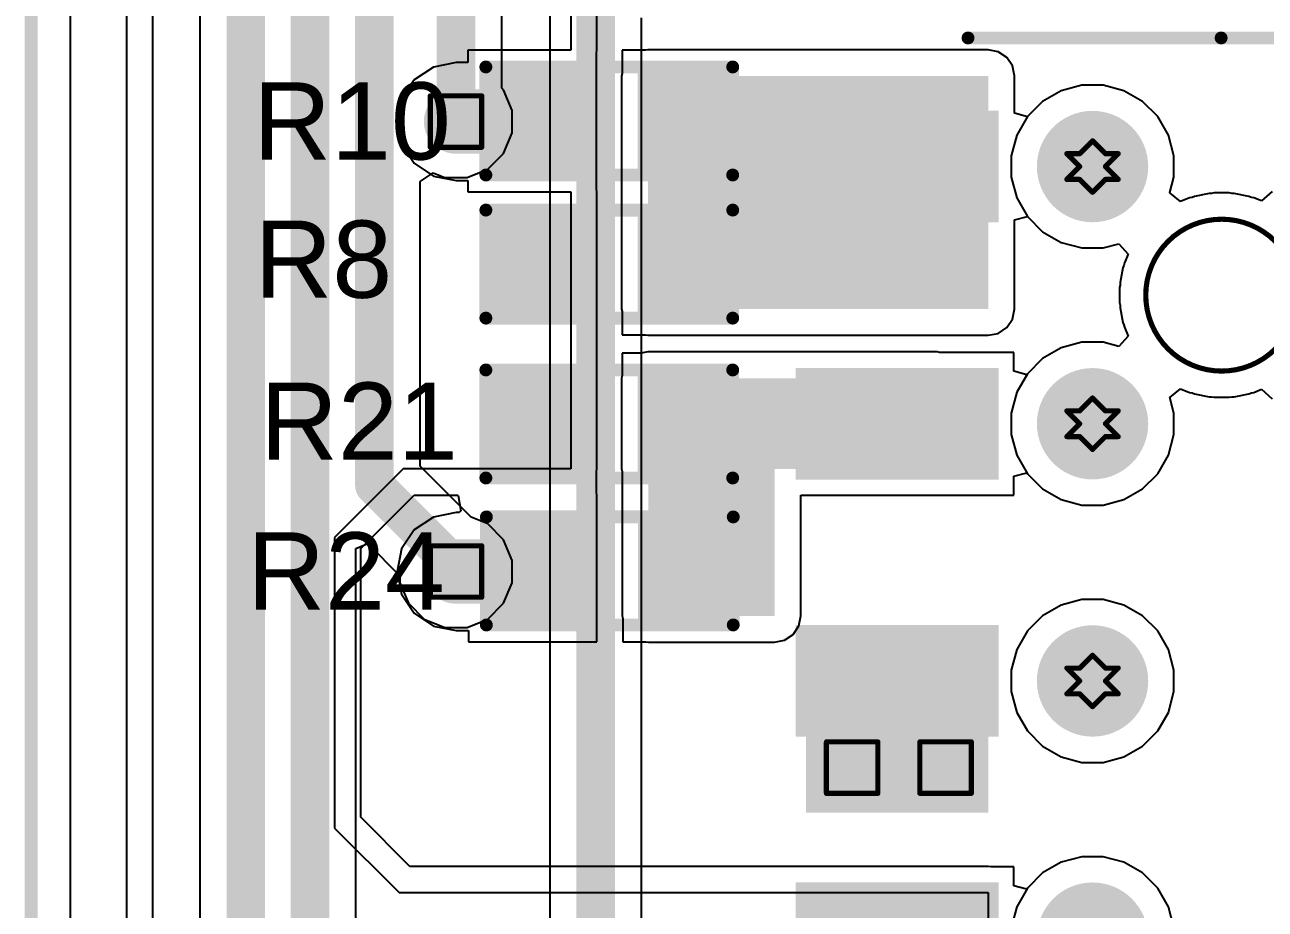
# Model space of a CAD drawing. Header units: inches. Extents: x -1 to 9.6, y 0 to 3.9.
# Drawn here: x -0.0025 to 0.4799, y 0.5495 to 0.8933 of the extents above; entities that cross this region are included whole.
import ezdxf

# ---------------------------------------------------------------- set-up
doc = ezdxf.new("R2010")
doc.units = ezdxf.units.IN
doc.header["$MEASUREMENT"] = 0
for name, color, linetype in [('Board Outline', 216, 'Continuous'), ('Bottom Layer', 5, 'Continuous'), ('Bottom Solder', 6, 'Continuous'), ('Drill Drawing', 1, 'Continuous'), ('Multi-Layer', 9, 'Continuous'), ('Pad Holes', 156, 'Continuous'), ('Top Layer', 1, 'Continuous'), ('Top Overlay', 2, 'Continuous'), ('Top Paste', 8, 'Continuous'), ('Top Solder', 216, 'Continuous'), ('Via Holes', 16, 'Continuous')]:
    doc.layers.add(name, color=color, linetype=linetype)
doc.styles.add('Arial', font='', dxfattribs={"height": 0.2})
doc.styles.get('Arial').set_extended_font_data('Arial')

# ---------------------------------------------------------------- blocks, each defined once
blk = doc.blocks.new('R___0603_14')
at = {"layer": 'Top Layer'}
for points in [[(-0.015, 0.0175), (-0.015, -0.0175), (-0.045, -0.0175), (-0.045, 0.0175)], [(0.045, 0.0175), (0.045, -0.0175), (0.015, -0.0175), (0.015, 0.0175)]]:
    blk.add_hatch(color=1, dxfattribs=at).paths.add_polyline_path(points)
at = {"layer": 'Top Paste'}
for points in [[(-0.015, 0.0175), (-0.015, -0.0175), (-0.045, -0.0175), (-0.045, 0.0175)], [(0.045, 0.0175), (0.045, -0.0175), (0.015, -0.0175), (0.015, 0.0175)]]:
    blk.add_hatch(color=8, dxfattribs=at).paths.add_polyline_path(points)
at = {"layer": 'Top Solder'}
for points in [[(-0.011, 0.0215), (-0.011, -0.0215), (-0.049, -0.0215), (-0.049, 0.0215)], [(0.049, 0.0215), (0.049, -0.0215), (0.011, -0.0215), (0.011, 0.0215)]]:
    blk.add_hatch(color=216, dxfattribs=at).paths.add_polyline_path(points)
at = {"layer": 'Top Overlay'}
for points in [[(-0.048, -0.021, 0.005, 0.005, 0), (-0.048, 0.021, 0.005, 0.005, 0)], [(-0.048, 0.021, 0.005, 0.005, 0), (0.048, 0.021, 0.005, 0.005, 0)], [(0.048, -0.021, 0.005, 0.005, 0), (0.048, 0.021, 0.005, 0.005, 0)], [(-0.048, -0.021, 0.005, 0.005, 0), (0.048, -0.021, 0.005, 0.005, 0)]]:
    blk.add_lwpolyline(points, format="xyseb", dxfattribs=at)
for points in [[(-0.04925, 0.021, 0.0025, 0.0025, 1), (-0.04675, 0.021, 0.0025, 0.0025, 1)], [(-0.04925, 0.021, 0.0025, 0.0025, 1), (-0.04675, 0.021, 0.0025, 0.0025, 1)], [(0.04675, 0.021, 0.0025, 0.0025, 1), (0.04925, 0.021, 0.0025, 0.0025, 1)], [(0.04675, 0.021, 0.0025, 0.0025, 1), (0.04925, 0.021, 0.0025, 0.0025, 1)], [(-0.04925, -0.021, 0.0025, 0.0025, 1), (-0.04675, -0.021, 0.0025, 0.0025, 1)], [(-0.04925, -0.021, 0.0025, 0.0025, 1), (-0.04675, -0.021, 0.0025, 0.0025, 1)], [(0.04675, -0.021, 0.0025, 0.0025, 1), (0.04925, -0.021, 0.0025, 0.0025, 1)], [(0.04675, -0.021, 0.0025, 0.0025, 1), (0.04925, -0.021, 0.0025, 0.0025, 1)]]:
    blk.add_lwpolyline(points, format="xyseb", close=True, dxfattribs=at)
blk = doc.blocks.new('R___0603_17')
at = {"layer": 'Top Layer'}
for points in [[(-0.015, 0.0175), (-0.015, -0.0175), (-0.045, -0.0175), (-0.045, 0.0175)], [(0.045, 0.0175), (0.045, -0.0175), (0.015, -0.0175), (0.015, 0.0175)]]:
    blk.add_hatch(color=1, dxfattribs=at).paths.add_polyline_path(points)
at = {"layer": 'Top Paste'}
for points in [[(-0.015, 0.0175), (-0.015, -0.0175), (-0.045, -0.0175), (-0.045, 0.0175)], [(0.045, 0.0175), (0.045, -0.0175), (0.015, -0.0175), (0.015, 0.0175)]]:
    blk.add_hatch(color=8, dxfattribs=at).paths.add_polyline_path(points)
at = {"layer": 'Top Solder'}
for points in [[(-0.011, 0.0215), (-0.011, -0.0215), (-0.049, -0.0215), (-0.049, 0.0215)], [(0.049, 0.0215), (0.049, -0.0215), (0.011, -0.0215), (0.011, 0.0215)]]:
    blk.add_hatch(color=216, dxfattribs=at).paths.add_polyline_path(points)
at = {"layer": 'Top Overlay'}
for points in [[(-0.048, 0.021, 0.005, 0.005, 0), (-0.048, -0.021, 0.005, 0.005, 0)], [(0.048, 0.021, 0.005, 0.005, 0), (-0.048, 0.021, 0.005, 0.005, 0)], [(0.048, 0.021, 0.005, 0.005, 0), (0.048, -0.021, 0.005, 0.005, 0)], [(0.048, -0.021, 0.005, 0.005, 0), (-0.048, -0.021, 0.005, 0.005, 0)]]:
    blk.add_lwpolyline(points, format="xyseb", dxfattribs=at)
for points in [[(-0.04925, 0.021, 0.0025, 0.0025, 1), (-0.04675, 0.021, 0.0025, 0.0025, 1)], [(-0.04925, 0.021, 0.0025, 0.0025, 1), (-0.04675, 0.021, 0.0025, 0.0025, 1)], [(0.04675, 0.021, 0.0025, 0.0025, 1), (0.04925, 0.021, 0.0025, 0.0025, 1)], [(0.04675, 0.021, 0.0025, 0.0025, 1), (0.04925, 0.021, 0.0025, 0.0025, 1)], [(-0.04925, -0.021, 0.0025, 0.0025, 1), (-0.04675, -0.021, 0.0025, 0.0025, 1)], [(-0.04925, -0.021, 0.0025, 0.0025, 1), (-0.04675, -0.021, 0.0025, 0.0025, 1)], [(0.04675, -0.021, 0.0025, 0.0025, 1), (0.04925, -0.021, 0.0025, 0.0025, 1)], [(0.04675, -0.021, 0.0025, 0.0025, 1), (0.04925, -0.021, 0.0025, 0.0025, 1)]]:
    blk.add_lwpolyline(points, format="xyseb", close=True, dxfattribs=at)
blk = doc.blocks.new('R___0603_24')
at = {"layer": 'Top Layer'}
for points in [[(-0.015, 0.0175), (-0.015, -0.0175), (-0.045, -0.0175), (-0.045, 0.0175)], [(0.045, 0.0175), (0.045, -0.0175), (0.015, -0.0175), (0.015, 0.0175)]]:
    blk.add_hatch(color=1, dxfattribs=at).paths.add_polyline_path(points)
at = {"layer": 'Top Paste'}
for points in [[(-0.015, 0.0175), (-0.015, -0.0175), (-0.045, -0.0175), (-0.045, 0.0175)], [(0.045, 0.0175), (0.045, -0.0175), (0.015, -0.0175), (0.015, 0.0175)]]:
    blk.add_hatch(color=8, dxfattribs=at).paths.add_polyline_path(points)
at = {"layer": 'Top Solder'}
for points in [[(-0.011, 0.0215), (-0.011, -0.0215), (-0.049, -0.0215), (-0.049, 0.0215)], [(0.049, 0.0215), (0.049, -0.0215), (0.011, -0.0215), (0.011, 0.0215)]]:
    blk.add_hatch(color=216, dxfattribs=at).paths.add_polyline_path(points)
at = {"layer": 'Top Overlay'}
for points in [[(-0.048, -0.021, 0.005, 0.005, 0), (-0.048, 0.021, 0.005, 0.005, 0)], [(-0.048, 0.021, 0.005, 0.005, 0), (0.048, 0.021, 0.005, 0.005, 0)], [(0.048, -0.021, 0.005, 0.005, 0), (0.048, 0.021, 0.005, 0.005, 0)], [(-0.048, -0.021, 0.005, 0.005, 0), (0.048, -0.021, 0.005, 0.005, 0)]]:
    blk.add_lwpolyline(points, format="xyseb", dxfattribs=at)
for points in [[(-0.04925, 0.021, 0.0025, 0.0025, 1), (-0.04675, 0.021, 0.0025, 0.0025, 1)], [(-0.04925, 0.021, 0.0025, 0.0025, 1), (-0.04675, 0.021, 0.0025, 0.0025, 1)], [(0.04675, 0.021, 0.0025, 0.0025, 1), (0.04925, 0.021, 0.0025, 0.0025, 1)], [(0.04675, 0.021, 0.0025, 0.0025, 1), (0.04925, 0.021, 0.0025, 0.0025, 1)], [(-0.04925, -0.021, 0.0025, 0.0025, 1), (-0.04675, -0.021, 0.0025, 0.0025, 1)], [(-0.04925, -0.021, 0.0025, 0.0025, 1), (-0.04675, -0.021, 0.0025, 0.0025, 1)], [(0.04675, -0.021, 0.0025, 0.0025, 1), (0.04925, -0.021, 0.0025, 0.0025, 1)], [(0.04675, -0.021, 0.0025, 0.0025, 1), (0.04925, -0.021, 0.0025, 0.0025, 1)]]:
    blk.add_lwpolyline(points, format="xyseb", close=True, dxfattribs=at)
blk = doc.blocks.new('R___0603_26')
at = {"layer": 'Top Layer'}
for points in [[(-0.015, 0.0175), (-0.015, -0.0175), (-0.045, -0.0175), (-0.045, 0.0175)], [(0.045, 0.0175), (0.045, -0.0175), (0.015, -0.0175), (0.015, 0.0175)]]:
    blk.add_hatch(color=1, dxfattribs=at).paths.add_polyline_path(points)
at = {"layer": 'Top Paste'}
for points in [[(-0.015, 0.0175), (-0.015, -0.0175), (-0.045, -0.0175), (-0.045, 0.0175)], [(0.045, 0.0175), (0.045, -0.0175), (0.015, -0.0175), (0.015, 0.0175)]]:
    blk.add_hatch(color=8, dxfattribs=at).paths.add_polyline_path(points)
at = {"layer": 'Top Solder'}
for points in [[(-0.011, 0.0215), (-0.011, -0.0215), (-0.049, -0.0215), (-0.049, 0.0215)], [(0.049, 0.0215), (0.049, -0.0215), (0.011, -0.0215), (0.011, 0.0215)]]:
    blk.add_hatch(color=216, dxfattribs=at).paths.add_polyline_path(points)
at = {"layer": 'Top Overlay'}
for points in [[(-0.048, 0.021, 0.005, 0.005, 0), (-0.048, -0.021, 0.005, 0.005, 0)], [(0.048, 0.021, 0.005, 0.005, 0), (-0.048, 0.021, 0.005, 0.005, 0)], [(0.048, 0.021, 0.005, 0.005, 0), (0.048, -0.021, 0.005, 0.005, 0)], [(0.048, -0.021, 0.005, 0.005, 0), (-0.048, -0.021, 0.005, 0.005, 0)]]:
    blk.add_lwpolyline(points, format="xyseb", dxfattribs=at)
for points in [[(-0.04925, 0.021, 0.0025, 0.0025, 1), (-0.04675, 0.021, 0.0025, 0.0025, 1)], [(-0.04925, 0.021, 0.0025, 0.0025, 1), (-0.04675, 0.021, 0.0025, 0.0025, 1)], [(0.04675, 0.021, 0.0025, 0.0025, 1), (0.04925, 0.021, 0.0025, 0.0025, 1)], [(0.04675, 0.021, 0.0025, 0.0025, 1), (0.04925, 0.021, 0.0025, 0.0025, 1)], [(-0.04925, -0.021, 0.0025, 0.0025, 1), (-0.04675, -0.021, 0.0025, 0.0025, 1)], [(-0.04925, -0.021, 0.0025, 0.0025, 1), (-0.04675, -0.021, 0.0025, 0.0025, 1)], [(0.04675, -0.021, 0.0025, 0.0025, 1), (0.04925, -0.021, 0.0025, 0.0025, 1)], [(0.04675, -0.021, 0.0025, 0.0025, 1), (0.04925, -0.021, 0.0025, 0.0025, 1)]]:
    blk.add_lwpolyline(points, format="xyseb", close=True, dxfattribs=at)
blk = doc.blocks.new('610010243021_42')
at = {"layer": 'Bottom Solder'}
h = blk.add_hatch(color=6, dxfattribs=at)
edge = h.paths.add_edge_path()
edge.add_arc((0.05, 0), 0.004, 0, 360)
h = blk.add_hatch(color=6, dxfattribs=at)
edge = h.paths.add_edge_path()
edge.add_arc((0.05, -0.1), 0.004, 0, 360)
h = blk.add_hatch(color=6, dxfattribs=at)
edge = h.paths.add_edge_path()
edge.add_arc((0.05, -0.2), 0.004, 0, 360)
at = {"layer": 'Pad Holes'}
h = blk.add_hatch(color=7, dxfattribs=at)
edge = h.paths.add_edge_path()
edge.add_arc((0.05, 0.1), 0.02165, 0, 360)
h = blk.add_hatch(color=7, dxfattribs=at)
edge = h.paths.add_edge_path()
edge.add_arc((0.05, 0), 0.02165, 0, 360)
h = blk.add_hatch(color=7, dxfattribs=at)
edge = h.paths.add_edge_path()
edge.add_arc((0.05, -0.1), 0.02165, 0, 360)
h = blk.add_hatch(color=7, dxfattribs=at)
edge = h.paths.add_edge_path()
edge.add_arc((0.05, -0.2), 0.02165, 0, 360)
at = {"layer": 'Top Layer'}
for points in [[(0.09055, 0.08228), (0.09055, 0.11772), (0.16142, 0.11772), (0.16142, 0.08228)], [(0.09055, -0.01772), (0.09055, 0.01772), (0.16142, 0.01772), (0.16142, -0.01772)], [(0.09055, -0.11772), (0.09055, -0.08228), (0.16142, -0.08228), (0.16142, -0.11772)], [(0.09055, -0.21772), (0.09055, -0.18228), (0.16142, -0.18228), (0.16142, -0.21772)]]:
    blk.add_hatch(color=1, dxfattribs=at).paths.add_polyline_path(points)
at = {"layer": 'Top Paste'}
for points in [[(0.09055, 0.08228), (0.09055, 0.11772), (0.16142, 0.11772), (0.16142, 0.08228)], [(0.09055, -0.01772), (0.09055, 0.01772), (0.16142, 0.01772), (0.16142, -0.01772)], [(0.09055, -0.11772), (0.09055, -0.08228), (0.16142, -0.08228), (0.16142, -0.11772)], [(0.09055, -0.21772), (0.09055, -0.18228), (0.16142, -0.18228), (0.16142, -0.21772)]]:
    blk.add_hatch(color=8, dxfattribs=at).paths.add_polyline_path(points)
at = {"layer": 'Top Solder'}
for points in [[(0.08655, 0.07828), (0.08655, 0.12172), (0.16542, 0.12172), (0.16542, 0.07828)], [(0.08655, -0.02172), (0.08655, 0.02172), (0.16542, 0.02172), (0.16542, -0.02172)], [(0.08655, -0.12172), (0.08655, -0.07828), (0.16542, -0.07828), (0.16542, -0.12172)], [(0.08655, -0.22172), (0.08655, -0.17828), (0.16542, -0.17828), (0.16542, -0.22172)]]:
    blk.add_hatch(color=216, dxfattribs=at).paths.add_polyline_path(points)
h = blk.add_hatch(color=216, dxfattribs=at)
edge = h.paths.add_edge_path()
edge.add_arc((0.05, 0), 0.004, 0, 360)
h = blk.add_hatch(color=216, dxfattribs=at)
edge = h.paths.add_edge_path()
edge.add_arc((0.05, -0.1), 0.004, 0, 360)
h = blk.add_hatch(color=216, dxfattribs=at)
edge = h.paths.add_edge_path()
edge.add_arc((0.05, -0.2), 0.004, 0, 360)
at = {"layer": 'Top Overlay'}
for points in [[(0, -0.25, 0.005, 0.005, 0), (-0.09843, -0.25, 0.005, 0.005, 0)], [(0.09843, -0.25, 0.005, 0.005, 0), (0, -0.25, 0.005, 0.005, 0)]]:
    blk.add_lwpolyline(points, format="xyseb", dxfattribs=at)
for points in [[(-0.00125, -0.25, 0.0025, 0.0025, 1), (0.00125, -0.25, 0.0025, 0.0025, 1)], [(-0.00125, -0.25, 0.0025, 0.0025, 1), (0.00125, -0.25, 0.0025, 0.0025, 1)], [(0.09718, -0.25, 0.0025, 0.0025, 1), (0.09968, -0.25, 0.0025, 0.0025, 1)]]:
    blk.add_lwpolyline(points, format="xyseb", close=True, dxfattribs=at)

msp = doc.modelspace()

# ---------------------------------------------------------------- hatches: boundary and pattern name
at = {"layer": 'Bottom Layer'}
h = msp.add_hatch(color=5, dxfattribs=at)
edge = h.paths.add_edge_path()
edge.add_arc((0.16519, 0.85572), 0.01181, 0, 360)
h = msp.add_hatch(color=5, dxfattribs=at)
edge = h.paths.add_edge_path()
edge.add_arc((0.16519, 0.68077), 0.01181, 0, 360)
h = msp.add_hatch(color=5, dxfattribs=at)
edge = h.paths.add_edge_path()
edge.add_arc((0.31923, 0.60453), 0.01181, 0, 360)
h = msp.add_hatch(color=5, dxfattribs=at)
edge = h.paths.add_edge_path()
edge.add_arc((0.35559, 0.60453), 0.01181, 0, 360)
at = {"layer": 'Top Layer'}
for points in [[(0.2398, 0.7828), (0.37218, 0.7828), (0.37218, 0.87345), (0.2398, 0.87345)], [(0.2398, 0.72064), (0.35227, 0.72064), (0.35227, 0.75595), (0.2398, 0.75595)], [(0.24, 0.6635), (0.28908, 0.6635), (0.28908, 0.75564), (0.24, 0.75564)], [(0.30131, 0.587), (0.37218, 0.587), (0.37218, 0.65595), (0.30131, 0.65595)]]:
    msp.add_hatch(color=1, dxfattribs=at).paths.add_polyline_path(points)
h = msp.add_hatch(color=1, dxfattribs=at)
edge = h.paths.add_edge_path()
edge.add_arc((0.16519, 0.85572), 0.01181, 0, 360)
h = msp.add_hatch(color=1, dxfattribs=at)
edge = h.paths.add_edge_path()
edge.add_arc((0.16519, 0.68077), 0.01181, 0, 360)
h = msp.add_hatch(color=1, dxfattribs=at)
edge = h.paths.add_edge_path()
edge.add_arc((0.31923, 0.60453), 0.01181, 0, 360)
h = msp.add_hatch(color=1, dxfattribs=at)
edge = h.paths.add_edge_path()
edge.add_arc((0.35559, 0.60453), 0.01181, 0, 360)
at = {"layer": 'Via Holes'}
h = msp.add_hatch(color=7, dxfattribs=at)
edge = h.paths.add_edge_path()
edge.add_arc((0.16519, 0.85572), 0.00591, 0, 360)
h = msp.add_hatch(color=7, dxfattribs=at)
edge = h.paths.add_edge_path()
edge.add_arc((0.16519, 0.68077), 0.00591, 0, 360)
h = msp.add_hatch(color=7, dxfattribs=at)
edge = h.paths.add_edge_path()
edge.add_arc((0.31923, 0.60453), 0.00591, 0, 360)
h = msp.add_hatch(color=7, dxfattribs=at)
edge = h.paths.add_edge_path()
edge.add_arc((0.35559, 0.60453), 0.00591, 0, 360)

# ---------------------------------------------------------------- linework, layer by layer
at = {"layer": 'Board Outline'}
msp.add_lwpolyline([(0, 0, 0.005, 0.005, 0), (0, 1.28302, 0.005, 0.005, 0)], format="xyseb", dxfattribs=at)
for points in [[(0.49247, 0.78823, 0.002, 0.002, 1), (0.43342, 0.78823, 0.002, 0.002, 1)], [(0.43292, 0.78823, 0.001, 0.001, 1), (0.43392, 0.78823, 0.001, 0.001, 1)]]:
    msp.add_lwpolyline(points, format="xyseb", close=True, dxfattribs=at)
at = {"layer": 'Bottom Layer'}
for p, q in [((0.01529, 0.01529), (0.01529, 1.26772)), ((0.06561, 0.98748), (0.06561, 0.18878)), ((0.18303, 0.86872), (0.18303, 0.95576)), ((0.20166, 0.90344), (0.20166, 0.5123)), ((0.23734, 0.50491), (0.23734, 0.89605)), ((0.18368, 0.86807), (0.18303, 0.86872)), ((0.40856, 0.86989), (0.40051, 0.86773)), ((0.41689, 0.86989), (0.40856, 0.86989)), ((0.42494, 0.86773), (0.41689, 0.86989)), ((0.187, 0.86006), (0.18368, 0.86807)), ((0.39329, 0.86356), (0.3874, 0.85767)), ((0.40051, 0.86773), (0.39329, 0.86356)), ((0.43216, 0.86356), (0.42494, 0.86773)), ((0.43806, 0.85767), (0.43216, 0.86356)), ((0.187, 0.85138), (0.187, 0.86006)), ((0.3874, 0.85767), (0.38323, 0.85045)), ((0.44222, 0.85045), (0.43806, 0.85767)), ((0.18368, 0.84336), (0.187, 0.85138)), ((0.38323, 0.85045), (0.38107, 0.8424)), ((0.44438, 0.8424), (0.44222, 0.85045)), ((0.17754, 0.83723), (0.18368, 0.84336)), ((0.38107, 0.8424), (0.38107, 0.83407)), ((0.44438, 0.83407), (0.44438, 0.8424)), ((0.15129, 0.83245), (0.15629, 0.83579)), ((0.15629, 0.83579), (0.16085, 0.83391)), ((0.16953, 0.83391), (0.17754, 0.83723)), ((0.15129, 0.7217), (0.15129, 0.83245)), ((0.16085, 0.83391), (0.16953, 0.83391)), ((0.38107, 0.83407), (0.38323, 0.82601)), ((0.44278, 0.82808), (0.44438, 0.83407)), ((0.38323, 0.82601), (0.3874, 0.8188)), ((0.44279, 0.82806), (0.44278, 0.82808)), ((0.44697, 0.82461), (0.44279, 0.82806)), ((0.45043, 0.82605), (0.44697, 0.82461)), ((0.45142, 0.82624), (0.45043, 0.82605)), ((0.45234, 0.82663), (0.45142, 0.82624)), ((0.45805, 0.82776), (0.45234, 0.82663)), ((0.45905, 0.82776), (0.45805, 0.82776)), ((0.46004, 0.82796), (0.45905, 0.82776)), ((0.46586, 0.82796), (0.46004, 0.82796)), ((0.46684, 0.82776), (0.46586, 0.82796)), ((0.46784, 0.82776), (0.46684, 0.82776)), ((0.47355, 0.82663), (0.46784, 0.82776)), ((0.47448, 0.82624), (0.47355, 0.82663)), ((0.47546, 0.82605), (0.47448, 0.82624)), ((0.47837, 0.82484), (0.47546, 0.82605)), ((0.48256, 0.82852), (0.47837, 0.82484)), ((0.3874, 0.8188), (0.39329, 0.8129)), ((0.39329, 0.8129), (0.40051, 0.80874)), ((0.40051, 0.80874), (0.40856, 0.80658)), ((0.40856, 0.80658), (0.41689, 0.80658)), ((0.41689, 0.80658), (0.42289, 0.80819)), ((0.42289, 0.80819), (0.42654, 0.80414)), ((0.42513, 0.80075), (0.42494, 0.79976)), ((0.42654, 0.80414), (0.42513, 0.80075)), ((0.42455, 0.79883), (0.42342, 0.79313)), ((0.42494, 0.79976), (0.42455, 0.79883)), ((0.42342, 0.79213), (0.42322, 0.79114)), ((0.42322, 0.79114), (0.42322, 0.78532)), ((0.42342, 0.79313), (0.42342, 0.79213)), ((0.42322, 0.78532), (0.42342, 0.78434)), ((0.42342, 0.78434), (0.42342, 0.78334)), ((0.42342, 0.78334), (0.42455, 0.77763)), ((0.42455, 0.77763), (0.42494, 0.7767)), ((0.42494, 0.7767), (0.42513, 0.77572)), ((0.42654, 0.77233), (0.42289, 0.76828)), ((0.42513, 0.77572), (0.42654, 0.77233)), ((0.40051, 0.76773), (0.39329, 0.76356)), ((0.40856, 0.76989), (0.40051, 0.76773)), ((0.41689, 0.76989), (0.40856, 0.76989)), ((0.42289, 0.76828), (0.41689, 0.76989)), ((0.39329, 0.76356), (0.3874, 0.75767)), ((0.3874, 0.75767), (0.38323, 0.75045)), ((0.38323, 0.75045), (0.38107, 0.7424)), ((0.44278, 0.74839), (0.44279, 0.74841)), ((0.44438, 0.7424), (0.44278, 0.74839)), ((0.44279, 0.74841), (0.44697, 0.75185)), ((0.44697, 0.75185), (0.45043, 0.75042)), ((0.45043, 0.75042), (0.45142, 0.75022)), ((0.45142, 0.75022), (0.45235, 0.74984)), ((0.45235, 0.74984), (0.45805, 0.7487)), ((0.45805, 0.7487), (0.45905, 0.7487)), ((0.45905, 0.7487), (0.46004, 0.74851)), ((0.46004, 0.74851), (0.46586, 0.74851)), ((0.46586, 0.74851), (0.46684, 0.7487)), ((0.46684, 0.7487), (0.46784, 0.7487)), ((0.46784, 0.7487), (0.47355, 0.74984)), ((0.47355, 0.74984), (0.47448, 0.75022)), ((0.47448, 0.75022), (0.47546, 0.75042)), ((0.47546, 0.75042), (0.47837, 0.75162)), ((0.47837, 0.75162), (0.48256, 0.74795)), ((0.38107, 0.7424), (0.38107, 0.73407)), ((0.44438, 0.73407), (0.44438, 0.7424)), ((0.38107, 0.73407), (0.38323, 0.72601)), ((0.44222, 0.72601), (0.44438, 0.73407)), ((0.38323, 0.72601), (0.3874, 0.7188)), ((0.43806, 0.7188), (0.44222, 0.72601)), ((0.17104, 0.70195), (0.15129, 0.7217)), ((0.3874, 0.7188), (0.39329, 0.7129)), ((0.43216, 0.7129), (0.43806, 0.7188)), ((0.39329, 0.7129), (0.40051, 0.70874)), ((0.42494, 0.70874), (0.43216, 0.7129)), ((0.40051, 0.70874), (0.40856, 0.70658)), ((0.40856, 0.70658), (0.41689, 0.70658)), ((0.41689, 0.70658), (0.42494, 0.70874)), ((0.17754, 0.69926), (0.17104, 0.70195)), ((0.18368, 0.69312), (0.17754, 0.69926)), ((0.12629, 0.6897), (0.13091, 0.69161)), ((0.13091, 0.69161), (0.14338, 0.67915)), ((0.187, 0.68511), (0.18368, 0.69312)), ((0.12629, 0.20653), (0.12629, 0.6897)), ((0.187, 0.67643), (0.187, 0.68511)), ((0.14338, 0.67915), (0.14338, 0.67643)), ((0.14338, 0.67643), (0.1467, 0.66841)), ((0.18368, 0.66841), (0.187, 0.67643)), ((0.1467, 0.66841), (0.15283, 0.66228)), ((0.17754, 0.66228), (0.18368, 0.66841)), ((0.40051, 0.66773), (0.39329, 0.66356)), ((0.40856, 0.66989), (0.40051, 0.66773)), ((0.41689, 0.66989), (0.40856, 0.66989)), ((0.42494, 0.66773), (0.41689, 0.66989)), ((0.43216, 0.66356), (0.42494, 0.66773)), ((0.15283, 0.66228), (0.16085, 0.65896)), ((0.16953, 0.65896), (0.17754, 0.66228)), ((0.39329, 0.66356), (0.3874, 0.65767)), ((0.43806, 0.65767), (0.43216, 0.66356)), ((0.16085, 0.65896), (0.16953, 0.65896)), ((0.3874, 0.65767), (0.38323, 0.65045)), ((0.44222, 0.65045), (0.43806, 0.65767)), ((0.38323, 0.65045), (0.38107, 0.6424)), ((0.44438, 0.6424), (0.44222, 0.65045)), ((0.38107, 0.6424), (0.38107, 0.63407)), ((0.44438, 0.63407), (0.44438, 0.6424)), ((0.38107, 0.63407), (0.38323, 0.62601)), ((0.44222, 0.62601), (0.44438, 0.63407)), ((0.38323, 0.62601), (0.3874, 0.6188)), ((0.43806, 0.6188), (0.44222, 0.62601)), ((0.3874, 0.6188), (0.39329, 0.6129)), ((0.43216, 0.6129), (0.43806, 0.6188)), ((0.39329, 0.6129), (0.40051, 0.60874)), ((0.42494, 0.60874), (0.43216, 0.6129)), ((0.40051, 0.60874), (0.40856, 0.60658)), ((0.41689, 0.60658), (0.42494, 0.60874)), ((0.40856, 0.60658), (0.41689, 0.60658)), ((0.40856, 0.56989), (0.40051, 0.56773)), ((0.41689, 0.56989), (0.40856, 0.56989)), ((0.42494, 0.56773), (0.41689, 0.56989)), ((0.40051, 0.56773), (0.39329, 0.56356)), ((0.43216, 0.56356), (0.42494, 0.56773)), ((0.39329, 0.56356), (0.3874, 0.55767)), ((0.43806, 0.55767), (0.43216, 0.56356)), ((0.3874, 0.55767), (0.38323, 0.55045)), ((0.44222, 0.55045), (0.43806, 0.55767)), ((0.38323, 0.55045), (0.38107, 0.5424)), ((0.44438, 0.5424), (0.44222, 0.55045))]:
    msp.add_line(p, q, dxfattribs=at)
for points in [[(0.08345, 0.18878, 0.015, 0.015, 0), (0.08345, 0.98748, 0.015, 0.015, 0)], [(0.10845, 0.19914, 0.015, 0.015, 0), (0.10845, 0.97712, 0.015, 0.015, 0)], [(0.13345, 0.71431, 0.015, 0.015, 0), (0.13345, 0.96677, 0.015, 0.015, 0)], [(0.16519, 0.85572, 0.015, 0.015, 0), (0.16519, 0.96315, 0.015, 0.015, 0)], [(0.2195, 0.50491, 0.015, 0.015, 0), (0.2195, 0.90344, 0.015, 0.015, 0)], [(0.13345, 0.71431, 0.015, 0.015, 0), (0.16519, 0.68257, 0.015, 0.015, 0)], [(0.16519, 0.68077, 0.015, 0.015, 0), (0.16519, 0.68257, 0.015, 0.015, 0)]]:
    msp.add_lwpolyline(points, format="xyseb", dxfattribs=at)
for points in [[(0.16144, 0.85572, 0.0075, 0.0075, 1), (0.16894, 0.85572, 0.0075, 0.0075, 1)], [(0.1297, 0.71431, 0.0075, 0.0075, 1), (0.1372, 0.71431, 0.0075, 0.0075, 1)], [(0.1297, 0.71431, 0.0075, 0.0075, 1), (0.1372, 0.71431, 0.0075, 0.0075, 1)], [(0.16144, 0.68257, 0.0075, 0.0075, 1), (0.16894, 0.68257, 0.0075, 0.0075, 1)], [(0.16144, 0.68257, 0.0075, 0.0075, 1), (0.16894, 0.68257, 0.0075, 0.0075, 1)], [(0.16144, 0.68077, 0.0075, 0.0075, 1), (0.16894, 0.68077, 0.0075, 0.0075, 1)]]:
    msp.add_lwpolyline(points, format="xyseb", close=True, dxfattribs=at)
at = {"layer": 'Drill Drawing'}
for points in [[(0.15519, 0.86572, 0.002, 0.002, 0), (0.17519, 0.86572, 0.002, 0.002, 0)], [(0.15519, 0.84572, 0.002, 0.002, 0), (0.15519, 0.86572, 0.002, 0.002, 0)], [(0.17519, 0.84572, 0.002, 0.002, 0), (0.17519, 0.86572, 0.002, 0.002, 0)], [(0.40773, 0.84323, 0.002, 0.002, 0), (0.41273, 0.84823, 0.002, 0.002, 0)], [(0.41273, 0.84823, 0.002, 0.002, 0), (0.41773, 0.84323, 0.002, 0.002, 0)], [(0.15519, 0.84572, 0.002, 0.002, 0), (0.17519, 0.84572, 0.002, 0.002, 0)], [(0.40273, 0.84323, 0.002, 0.002, 0), (0.40773, 0.83823, 0.002, 0.002, 0)], [(0.40273, 0.84323, 0.002, 0.002, 0), (0.40773, 0.84323, 0.002, 0.002, 0)], [(0.41773, 0.84323, 0.002, 0.002, 0), (0.42273, 0.84323, 0.002, 0.002, 0)], [(0.41773, 0.83823, 0.002, 0.002, 0), (0.42273, 0.84323, 0.002, 0.002, 0)], [(0.40273, 0.83323, 0.002, 0.002, 0), (0.40773, 0.83823, 0.002, 0.002, 0)], [(0.41773, 0.83823, 0.002, 0.002, 0), (0.42273, 0.83323, 0.002, 0.002, 0)], [(0.40273, 0.83323, 0.002, 0.002, 0), (0.40773, 0.83323, 0.002, 0.002, 0)], [(0.40773, 0.83323, 0.002, 0.002, 0), (0.41273, 0.82823, 0.002, 0.002, 0)], [(0.41273, 0.82823, 0.002, 0.002, 0), (0.41773, 0.83323, 0.002, 0.002, 0)], [(0.41773, 0.83323, 0.002, 0.002, 0), (0.42273, 0.83323, 0.002, 0.002, 0)], [(0.40773, 0.74323, 0.002, 0.002, 0), (0.41273, 0.74823, 0.002, 0.002, 0)], [(0.41273, 0.74823, 0.002, 0.002, 0), (0.41773, 0.74323, 0.002, 0.002, 0)], [(0.40273, 0.74323, 0.002, 0.002, 0), (0.40773, 0.73823, 0.002, 0.002, 0)], [(0.40273, 0.74323, 0.002, 0.002, 0), (0.40773, 0.74323, 0.002, 0.002, 0)], [(0.41773, 0.74323, 0.002, 0.002, 0), (0.42273, 0.74323, 0.002, 0.002, 0)], [(0.41773, 0.73823, 0.002, 0.002, 0), (0.42273, 0.74323, 0.002, 0.002, 0)], [(0.40273, 0.73323, 0.002, 0.002, 0), (0.40773, 0.73823, 0.002, 0.002, 0)], [(0.41773, 0.73823, 0.002, 0.002, 0), (0.42273, 0.73323, 0.002, 0.002, 0)], [(0.40273, 0.73323, 0.002, 0.002, 0), (0.40773, 0.73323, 0.002, 0.002, 0)], [(0.40773, 0.73323, 0.002, 0.002, 0), (0.41273, 0.72823, 0.002, 0.002, 0)], [(0.41273, 0.72823, 0.002, 0.002, 0), (0.41773, 0.73323, 0.002, 0.002, 0)], [(0.41773, 0.73323, 0.002, 0.002, 0), (0.42273, 0.73323, 0.002, 0.002, 0)], [(0.15519, 0.69077, 0.002, 0.002, 0), (0.17519, 0.69077, 0.002, 0.002, 0)], [(0.15519, 0.67077, 0.002, 0.002, 0), (0.15519, 0.69077, 0.002, 0.002, 0)], [(0.17519, 0.67077, 0.002, 0.002, 0), (0.17519, 0.69077, 0.002, 0.002, 0)], [(0.15519, 0.67077, 0.002, 0.002, 0), (0.17519, 0.67077, 0.002, 0.002, 0)], [(0.40773, 0.64323, 0.002, 0.002, 0), (0.41273, 0.64823, 0.002, 0.002, 0)], [(0.41273, 0.64823, 0.002, 0.002, 0), (0.41773, 0.64323, 0.002, 0.002, 0)], [(0.40273, 0.64323, 0.002, 0.002, 0), (0.40773, 0.63823, 0.002, 0.002, 0)], [(0.40273, 0.64323, 0.002, 0.002, 0), (0.40773, 0.64323, 0.002, 0.002, 0)], [(0.41773, 0.64323, 0.002, 0.002, 0), (0.42273, 0.64323, 0.002, 0.002, 0)], [(0.41773, 0.63823, 0.002, 0.002, 0), (0.42273, 0.64323, 0.002, 0.002, 0)], [(0.40273, 0.63323, 0.002, 0.002, 0), (0.40773, 0.63823, 0.002, 0.002, 0)], [(0.41773, 0.63823, 0.002, 0.002, 0), (0.42273, 0.63323, 0.002, 0.002, 0)], [(0.40273, 0.63323, 0.002, 0.002, 0), (0.40773, 0.63323, 0.002, 0.002, 0)], [(0.40773, 0.63323, 0.002, 0.002, 0), (0.41273, 0.62823, 0.002, 0.002, 0)], [(0.41273, 0.62823, 0.002, 0.002, 0), (0.41773, 0.63323, 0.002, 0.002, 0)], [(0.41773, 0.63323, 0.002, 0.002, 0), (0.42273, 0.63323, 0.002, 0.002, 0)], [(0.30923, 0.61453, 0.002, 0.002, 0), (0.32923, 0.61453, 0.002, 0.002, 0)], [(0.30923, 0.59453, 0.002, 0.002, 0), (0.30923, 0.61453, 0.002, 0.002, 0)], [(0.32923, 0.59453, 0.002, 0.002, 0), (0.32923, 0.61453, 0.002, 0.002, 0)], [(0.34559, 0.61453, 0.002, 0.002, 0), (0.36559, 0.61453, 0.002, 0.002, 0)], [(0.34559, 0.59453, 0.002, 0.002, 0), (0.34559, 0.61453, 0.002, 0.002, 0)], [(0.36559, 0.59453, 0.002, 0.002, 0), (0.36559, 0.61453, 0.002, 0.002, 0)], [(0.30923, 0.59453, 0.002, 0.002, 0), (0.32923, 0.59453, 0.002, 0.002, 0)], [(0.34559, 0.59453, 0.002, 0.002, 0), (0.36559, 0.59453, 0.002, 0.002, 0)]]:
    msp.add_lwpolyline(points, format="xyseb", dxfattribs=at)
for points in [[(0.15469, 0.86572, 0.001, 0.001, 1), (0.15569, 0.86572, 0.001, 0.001, 1)], [(0.15469, 0.86572, 0.001, 0.001, 1), (0.15569, 0.86572, 0.001, 0.001, 1)], [(0.17469, 0.86572, 0.001, 0.001, 1), (0.17569, 0.86572, 0.001, 0.001, 1)], [(0.17469, 0.86572, 0.001, 0.001, 1), (0.17569, 0.86572, 0.001, 0.001, 1)], [(0.41223, 0.84823, 0.001, 0.001, 1), (0.41323, 0.84823, 0.001, 0.001, 1)], [(0.41223, 0.84823, 0.001, 0.001, 1), (0.41323, 0.84823, 0.001, 0.001, 1)], [(0.15469, 0.84572, 0.001, 0.001, 1), (0.15569, 0.84572, 0.001, 0.001, 1)], [(0.15469, 0.84572, 0.001, 0.001, 1), (0.15569, 0.84572, 0.001, 0.001, 1)], [(0.17469, 0.84572, 0.001, 0.001, 1), (0.17569, 0.84572, 0.001, 0.001, 1)], [(0.17469, 0.84572, 0.001, 0.001, 1), (0.17569, 0.84572, 0.001, 0.001, 1)], [(0.40223, 0.84323, 0.001, 0.001, 1), (0.40323, 0.84323, 0.001, 0.001, 1)], [(0.40223, 0.84323, 0.001, 0.001, 1), (0.40323, 0.84323, 0.001, 0.001, 1)], [(0.40723, 0.84323, 0.001, 0.001, 1), (0.40823, 0.84323, 0.001, 0.001, 1)], [(0.40723, 0.84323, 0.001, 0.001, 1), (0.40823, 0.84323, 0.001, 0.001, 1)], [(0.41723, 0.84323, 0.001, 0.001, 1), (0.41823, 0.84323, 0.001, 0.001, 1)], [(0.41723, 0.84323, 0.001, 0.001, 1), (0.41823, 0.84323, 0.001, 0.001, 1)], [(0.42223, 0.84323, 0.001, 0.001, 1), (0.42323, 0.84323, 0.001, 0.001, 1)], [(0.42223, 0.84323, 0.001, 0.001, 1), (0.42323, 0.84323, 0.001, 0.001, 1)], [(0.40723, 0.83823, 0.001, 0.001, 1), (0.40823, 0.83823, 0.001, 0.001, 1)], [(0.40723, 0.83823, 0.001, 0.001, 1), (0.40823, 0.83823, 0.001, 0.001, 1)], [(0.41723, 0.83823, 0.001, 0.001, 1), (0.41823, 0.83823, 0.001, 0.001, 1)], [(0.41723, 0.83823, 0.001, 0.001, 1), (0.41823, 0.83823, 0.001, 0.001, 1)], [(0.40223, 0.83323, 0.001, 0.001, 1), (0.40323, 0.83323, 0.001, 0.001, 1)], [(0.40223, 0.83323, 0.001, 0.001, 1), (0.40323, 0.83323, 0.001, 0.001, 1)], [(0.40723, 0.83323, 0.001, 0.001, 1), (0.40823, 0.83323, 0.001, 0.001, 1)], [(0.40723, 0.83323, 0.001, 0.001, 1), (0.40823, 0.83323, 0.001, 0.001, 1)], [(0.41723, 0.83323, 0.001, 0.001, 1), (0.41823, 0.83323, 0.001, 0.001, 1)], [(0.41723, 0.83323, 0.001, 0.001, 1), (0.41823, 0.83323, 0.001, 0.001, 1)], [(0.42223, 0.83323, 0.001, 0.001, 1), (0.42323, 0.83323, 0.001, 0.001, 1)], [(0.42223, 0.83323, 0.001, 0.001, 1), (0.42323, 0.83323, 0.001, 0.001, 1)], [(0.41223, 0.82823, 0.001, 0.001, 1), (0.41323, 0.82823, 0.001, 0.001, 1)], [(0.41223, 0.82823, 0.001, 0.001, 1), (0.41323, 0.82823, 0.001, 0.001, 1)], [(0.41223, 0.74823, 0.001, 0.001, 1), (0.41323, 0.74823, 0.001, 0.001, 1)], [(0.41223, 0.74823, 0.001, 0.001, 1), (0.41323, 0.74823, 0.001, 0.001, 1)], [(0.40223, 0.74323, 0.001, 0.001, 1), (0.40323, 0.74323, 0.001, 0.001, 1)], [(0.40223, 0.74323, 0.001, 0.001, 1), (0.40323, 0.74323, 0.001, 0.001, 1)], [(0.40723, 0.74323, 0.001, 0.001, 1), (0.40823, 0.74323, 0.001, 0.001, 1)], [(0.40723, 0.74323, 0.001, 0.001, 1), (0.40823, 0.74323, 0.001, 0.001, 1)], [(0.41723, 0.74323, 0.001, 0.001, 1), (0.41823, 0.74323, 0.001, 0.001, 1)], [(0.41723, 0.74323, 0.001, 0.001, 1), (0.41823, 0.74323, 0.001, 0.001, 1)], [(0.42223, 0.74323, 0.001, 0.001, 1), (0.42323, 0.74323, 0.001, 0.001, 1)], [(0.42223, 0.74323, 0.001, 0.001, 1), (0.42323, 0.74323, 0.001, 0.001, 1)], [(0.40723, 0.73823, 0.001, 0.001, 1), (0.40823, 0.73823, 0.001, 0.001, 1)], [(0.40723, 0.73823, 0.001, 0.001, 1), (0.40823, 0.73823, 0.001, 0.001, 1)], [(0.41723, 0.73823, 0.001, 0.001, 1), (0.41823, 0.73823, 0.001, 0.001, 1)], [(0.41723, 0.73823, 0.001, 0.001, 1), (0.41823, 0.73823, 0.001, 0.001, 1)], [(0.40223, 0.73323, 0.001, 0.001, 1), (0.40323, 0.73323, 0.001, 0.001, 1)], [(0.40223, 0.73323, 0.001, 0.001, 1), (0.40323, 0.73323, 0.001, 0.001, 1)], [(0.40723, 0.73323, 0.001, 0.001, 1), (0.40823, 0.73323, 0.001, 0.001, 1)], [(0.40723, 0.73323, 0.001, 0.001, 1), (0.40823, 0.73323, 0.001, 0.001, 1)], [(0.41723, 0.73323, 0.001, 0.001, 1), (0.41823, 0.73323, 0.001, 0.001, 1)], [(0.41723, 0.73323, 0.001, 0.001, 1), (0.41823, 0.73323, 0.001, 0.001, 1)], [(0.42223, 0.73323, 0.001, 0.001, 1), (0.42323, 0.73323, 0.001, 0.001, 1)], [(0.42223, 0.73323, 0.001, 0.001, 1), (0.42323, 0.73323, 0.001, 0.001, 1)], [(0.41223, 0.72823, 0.001, 0.001, 1), (0.41323, 0.72823, 0.001, 0.001, 1)], [(0.41223, 0.72823, 0.001, 0.001, 1), (0.41323, 0.72823, 0.001, 0.001, 1)], [(0.15469, 0.69077, 0.001, 0.001, 1), (0.15569, 0.69077, 0.001, 0.001, 1)], [(0.15469, 0.69077, 0.001, 0.001, 1), (0.15569, 0.69077, 0.001, 0.001, 1)], [(0.17469, 0.69077, 0.001, 0.001, 1), (0.17569, 0.69077, 0.001, 0.001, 1)], [(0.17469, 0.69077, 0.001, 0.001, 1), (0.17569, 0.69077, 0.001, 0.001, 1)], [(0.15469, 0.67077, 0.001, 0.001, 1), (0.15569, 0.67077, 0.001, 0.001, 1)], [(0.15469, 0.67077, 0.001, 0.001, 1), (0.15569, 0.67077, 0.001, 0.001, 1)], [(0.17469, 0.67077, 0.001, 0.001, 1), (0.17569, 0.67077, 0.001, 0.001, 1)], [(0.17469, 0.67077, 0.001, 0.001, 1), (0.17569, 0.67077, 0.001, 0.001, 1)], [(0.41223, 0.64823, 0.001, 0.001, 1), (0.41323, 0.64823, 0.001, 0.001, 1)], [(0.41223, 0.64823, 0.001, 0.001, 1), (0.41323, 0.64823, 0.001, 0.001, 1)], [(0.40223, 0.64323, 0.001, 0.001, 1), (0.40323, 0.64323, 0.001, 0.001, 1)], [(0.40223, 0.64323, 0.001, 0.001, 1), (0.40323, 0.64323, 0.001, 0.001, 1)], [(0.40723, 0.64323, 0.001, 0.001, 1), (0.40823, 0.64323, 0.001, 0.001, 1)], [(0.40723, 0.64323, 0.001, 0.001, 1), (0.40823, 0.64323, 0.001, 0.001, 1)], [(0.41723, 0.64323, 0.001, 0.001, 1), (0.41823, 0.64323, 0.001, 0.001, 1)], [(0.41723, 0.64323, 0.001, 0.001, 1), (0.41823, 0.64323, 0.001, 0.001, 1)], [(0.42223, 0.64323, 0.001, 0.001, 1), (0.42323, 0.64323, 0.001, 0.001, 1)], [(0.42223, 0.64323, 0.001, 0.001, 1), (0.42323, 0.64323, 0.001, 0.001, 1)], [(0.40723, 0.63823, 0.001, 0.001, 1), (0.40823, 0.63823, 0.001, 0.001, 1)], [(0.40723, 0.63823, 0.001, 0.001, 1), (0.40823, 0.63823, 0.001, 0.001, 1)], [(0.41723, 0.63823, 0.001, 0.001, 1), (0.41823, 0.63823, 0.001, 0.001, 1)], [(0.41723, 0.63823, 0.001, 0.001, 1), (0.41823, 0.63823, 0.001, 0.001, 1)], [(0.40223, 0.63323, 0.001, 0.001, 1), (0.40323, 0.63323, 0.001, 0.001, 1)], [(0.40223, 0.63323, 0.001, 0.001, 1), (0.40323, 0.63323, 0.001, 0.001, 1)], [(0.40723, 0.63323, 0.001, 0.001, 1), (0.40823, 0.63323, 0.001, 0.001, 1)], [(0.40723, 0.63323, 0.001, 0.001, 1), (0.40823, 0.63323, 0.001, 0.001, 1)], [(0.41723, 0.63323, 0.001, 0.001, 1), (0.41823, 0.63323, 0.001, 0.001, 1)], [(0.41723, 0.63323, 0.001, 0.001, 1), (0.41823, 0.63323, 0.001, 0.001, 1)], [(0.42223, 0.63323, 0.001, 0.001, 1), (0.42323, 0.63323, 0.001, 0.001, 1)], [(0.42223, 0.63323, 0.001, 0.001, 1), (0.42323, 0.63323, 0.001, 0.001, 1)], [(0.41223, 0.62823, 0.001, 0.001, 1), (0.41323, 0.62823, 0.001, 0.001, 1)], [(0.41223, 0.62823, 0.001, 0.001, 1), (0.41323, 0.62823, 0.001, 0.001, 1)], [(0.30873, 0.61453, 0.001, 0.001, 1), (0.30973, 0.61453, 0.001, 0.001, 1)], [(0.30873, 0.61453, 0.001, 0.001, 1), (0.30973, 0.61453, 0.001, 0.001, 1)], [(0.32873, 0.61453, 0.001, 0.001, 1), (0.32973, 0.61453, 0.001, 0.001, 1)], [(0.32873, 0.61453, 0.001, 0.001, 1), (0.32973, 0.61453, 0.001, 0.001, 1)], [(0.34509, 0.61453, 0.001, 0.001, 1), (0.34609, 0.61453, 0.001, 0.001, 1)], [(0.34509, 0.61453, 0.001, 0.001, 1), (0.34609, 0.61453, 0.001, 0.001, 1)], [(0.36509, 0.61453, 0.001, 0.001, 1), (0.36609, 0.61453, 0.001, 0.001, 1)], [(0.36509, 0.61453, 0.001, 0.001, 1), (0.36609, 0.61453, 0.001, 0.001, 1)], [(0.30873, 0.59453, 0.001, 0.001, 1), (0.30973, 0.59453, 0.001, 0.001, 1)], [(0.30873, 0.59453, 0.001, 0.001, 1), (0.30973, 0.59453, 0.001, 0.001, 1)], [(0.32873, 0.59453, 0.001, 0.001, 1), (0.32973, 0.59453, 0.001, 0.001, 1)], [(0.32873, 0.59453, 0.001, 0.001, 1), (0.32973, 0.59453, 0.001, 0.001, 1)], [(0.34509, 0.59453, 0.001, 0.001, 1), (0.34609, 0.59453, 0.001, 0.001, 1)], [(0.34509, 0.59453, 0.001, 0.001, 1), (0.34609, 0.59453, 0.001, 0.001, 1)], [(0.36509, 0.59453, 0.001, 0.001, 1), (0.36609, 0.59453, 0.001, 0.001, 1)], [(0.36509, 0.59453, 0.001, 0.001, 1), (0.36609, 0.59453, 0.001, 0.001, 1)]]:
    msp.add_lwpolyline(points, format="xyseb", close=True, dxfattribs=at)
at = {"layer": 'Multi-Layer'}
for p, q in [((0.45433, 0.81663), (0.44896, 0.8144)), ((0.46004, 0.81776), (0.45433, 0.81663)), ((0.46295, 0.81776), (0.46004, 0.81776)), ((0.46586, 0.81776), (0.46295, 0.81776)), ((0.47156, 0.81663), (0.46586, 0.81776)), ((0.47693, 0.8144), (0.47156, 0.81663)), ((0.44412, 0.81117), (0.44001, 0.80706)), ((0.44896, 0.8144), (0.44412, 0.81117)), ((0.48177, 0.81117), (0.47693, 0.8144)), ((0.44001, 0.80706), (0.43678, 0.80222)), ((0.43678, 0.80222), (0.43455, 0.79685)), ((0.43455, 0.79685), (0.43342, 0.79114)), ((0.43342, 0.79114), (0.43342, 0.78823)), ((0.43342, 0.78823), (0.43342, 0.78823)), ((0.43342, 0.78823), (0.43342, 0.78532)), ((0.43342, 0.78532), (0.43455, 0.77962)), ((0.43455, 0.77962), (0.43678, 0.77425)), ((0.43678, 0.77425), (0.44001, 0.76941)), ((0.44001, 0.76941), (0.44412, 0.7653)), ((0.44412, 0.7653), (0.44896, 0.76207)), ((0.47693, 0.76207), (0.48177, 0.7653)), ((0.44896, 0.76207), (0.45433, 0.75984)), ((0.45433, 0.75984), (0.46004, 0.7587)), ((0.46004, 0.7587), (0.46295, 0.7587)), ((0.46295, 0.7587), (0.46586, 0.7587)), ((0.46586, 0.7587), (0.47156, 0.75984)), ((0.47156, 0.75984), (0.47693, 0.76207))]:
    msp.add_line(p, q, dxfattribs=at)
at = {"layer": 'Top Layer'}
for p, q in [((0.01529, 0.01529), (0.01529, 1.26772)), ((0.03709, 0.97252), (0.03709, 0.26604)), ((0.04729, 0.26704), (0.04729, 0.97151)), ((0.2098, 0.91042), (0.2098, 0.88345)), ((0.22, 0.88345), (0.22, 0.91042)), ((0.2098, 0.88345), (0.1698, 0.88345)), ((0.1698, 0.88345), (0.1698, 0.87866)), ((0.2198, 0.88246), (0.22, 0.88345)), ((0.23882, 0.88345), (0.2298, 0.88345)), ((0.2298, 0.88345), (0.2298, 0.87443)), ((0.2398, 0.88364), (0.23882, 0.88345)), ((0.37218, 0.88364), (0.2398, 0.88364)), ((0.37608, 0.88287), (0.37218, 0.88364)), ((0.37939, 0.88066), (0.37608, 0.88287)), ((0.16519, 0.87866), (0.15641, 0.87691)), ((0.1698, 0.87866), (0.16519, 0.87866)), ((0.2198, 0.82943), (0.2198, 0.88246)), ((0.3816, 0.87735), (0.37939, 0.88066)), ((0.15641, 0.87691), (0.14897, 0.87194)), ((0.2298, 0.87443), (0.22961, 0.87345)), ((0.22961, 0.87345), (0.22961, 0.7828)), ((0.38237, 0.87345), (0.3816, 0.87735)), ((0.38237, 0.85896), (0.38237, 0.87345)), ((0.14897, 0.87194), (0.14399, 0.8645)), ((0.40856, 0.86989), (0.40051, 0.86773)), ((0.41689, 0.86989), (0.40856, 0.86989)), ((0.42494, 0.86773), (0.41689, 0.86989)), ((0.14399, 0.8645), (0.14225, 0.85572)), ((0.39329, 0.86356), (0.3874, 0.85767)), ((0.40051, 0.86773), (0.39329, 0.86356)), ((0.43216, 0.86356), (0.42494, 0.86773)), ((0.43806, 0.85767), (0.43216, 0.86356)), ((0.38737, 0.85762), (0.38237, 0.85896)), ((0.14225, 0.85572), (0.14399, 0.84694)), ((0.3874, 0.85767), (0.38737, 0.85762)), ((0.44222, 0.85045), (0.43806, 0.85767)), ((0.44438, 0.8424), (0.44222, 0.85045)), ((0.14399, 0.84694), (0.14897, 0.83949)), ((0.14897, 0.83949), (0.15641, 0.83452)), ((0.44438, 0.83407), (0.44438, 0.8424)), ((0.15641, 0.83452), (0.16519, 0.83278)), ((0.16519, 0.83278), (0.1698, 0.83278)), ((0.1698, 0.83278), (0.1698, 0.82845)), ((0.44278, 0.82808), (0.44438, 0.83407)), ((0.1698, 0.82845), (0.2098, 0.82845)), ((0.2098, 0.82845), (0.2098, 0.72064)), ((0.22, 0.82845), (0.2198, 0.82943)), ((0.22, 0.72064), (0.22, 0.82845)), ((0.44279, 0.82806), (0.44278, 0.82808)), ((0.44697, 0.82461), (0.44279, 0.82806)), ((0.45043, 0.82605), (0.44697, 0.82461)), ((0.45142, 0.82624), (0.45043, 0.82605)), ((0.45234, 0.82663), (0.45142, 0.82624)), ((0.45805, 0.82776), (0.45234, 0.82663)), ((0.45905, 0.82776), (0.45805, 0.82776)), ((0.46004, 0.82796), (0.45905, 0.82776)), ((0.46586, 0.82796), (0.46004, 0.82796)), ((0.46684, 0.82776), (0.46586, 0.82796)), ((0.46784, 0.82776), (0.46684, 0.82776)), ((0.47355, 0.82663), (0.46784, 0.82776)), ((0.47448, 0.82624), (0.47355, 0.82663)), ((0.47546, 0.82605), (0.47448, 0.82624)), ((0.47837, 0.82484), (0.47546, 0.82605)), ((0.48256, 0.82852), (0.47837, 0.82484)), ((0.38237, 0.8175), (0.38737, 0.81884)), ((0.38237, 0.7828), (0.38237, 0.8175)), ((0.38737, 0.81884), (0.3874, 0.8188)), ((0.3874, 0.8188), (0.39329, 0.8129)), ((0.39329, 0.8129), (0.40051, 0.80874)), ((0.40051, 0.80874), (0.40856, 0.80658)), ((0.40856, 0.80658), (0.41689, 0.80658)), ((0.41689, 0.80658), (0.42289, 0.80819)), ((0.42289, 0.80819), (0.42654, 0.80414)), ((0.42513, 0.80075), (0.42494, 0.79976)), ((0.42654, 0.80414), (0.42513, 0.80075)), ((0.42455, 0.79883), (0.42342, 0.79313)), ((0.42494, 0.79976), (0.42455, 0.79883)), ((0.42342, 0.79213), (0.42322, 0.79114)), ((0.42322, 0.79114), (0.42322, 0.78532)), ((0.42342, 0.79313), (0.42342, 0.79213)), ((0.22961, 0.7828), (0.2298, 0.78182)), ((0.2298, 0.78182), (0.2298, 0.7728)), ((0.3816, 0.7789), (0.38237, 0.7828)), ((0.42322, 0.78532), (0.42342, 0.78434)), ((0.42342, 0.78434), (0.42342, 0.78334)), ((0.42342, 0.78334), (0.42455, 0.77763)), ((0.37939, 0.77559), (0.3816, 0.7789)), ((0.42455, 0.77763), (0.42494, 0.7767)), ((0.42494, 0.7767), (0.42513, 0.77572)), ((0.2298, 0.7728), (0.23882, 0.7728)), ((0.23882, 0.7728), (0.2398, 0.77261)), ((0.2398, 0.77261), (0.37218, 0.77261)), ((0.37218, 0.77261), (0.37608, 0.77338)), ((0.37608, 0.77338), (0.37939, 0.77559)), ((0.42654, 0.77233), (0.42289, 0.76828)), ((0.42513, 0.77572), (0.42654, 0.77233)), ((0.40051, 0.76773), (0.39329, 0.76356)), ((0.40856, 0.76989), (0.40051, 0.76773)), ((0.41689, 0.76989), (0.40856, 0.76989)), ((0.42289, 0.76828), (0.41689, 0.76989)), ((0.23725, 0.76564), (0.2298, 0.76564)), ((0.2298, 0.76564), (0.2298, 0.75693)), ((0.2398, 0.76614), (0.23725, 0.76564)), ((0.35227, 0.76614), (0.2398, 0.76614)), ((0.35325, 0.76595), (0.35227, 0.76614)), ((0.38218, 0.76595), (0.35325, 0.76595)), ((0.38218, 0.75862), (0.38218, 0.76595)), ((0.39329, 0.76356), (0.3874, 0.75767)), ((0.38718, 0.75728), (0.38218, 0.75862)), ((0.3874, 0.75767), (0.38718, 0.75728)), ((0.2298, 0.75693), (0.22961, 0.75595)), ((0.22961, 0.75595), (0.22961, 0.72064)), ((0.44278, 0.74839), (0.44279, 0.74841)), ((0.44438, 0.7424), (0.44278, 0.74839)), ((0.44279, 0.74841), (0.44697, 0.75185)), ((0.44697, 0.75185), (0.45043, 0.75042)), ((0.45043, 0.75042), (0.45142, 0.75022)), ((0.45142, 0.75022), (0.45235, 0.74984)), ((0.45235, 0.74984), (0.45805, 0.7487)), ((0.45805, 0.7487), (0.45905, 0.7487)), ((0.45905, 0.7487), (0.46004, 0.74851)), ((0.46004, 0.74851), (0.46586, 0.74851)), ((0.46586, 0.74851), (0.46684, 0.7487)), ((0.46684, 0.7487), (0.46784, 0.7487)), ((0.46784, 0.7487), (0.47355, 0.74984)), ((0.47355, 0.74984), (0.47448, 0.75022)), ((0.47448, 0.75022), (0.47546, 0.75042)), ((0.47546, 0.75042), (0.47837, 0.75162)), ((0.47837, 0.75162), (0.48256, 0.74795)), ((0.44438, 0.73407), (0.44438, 0.7424)), ((0.44222, 0.72601), (0.44438, 0.73407)), ((0.43806, 0.7188), (0.44222, 0.72601)), ((0.14464, 0.72064), (0.118, 0.694)), ((0.2098, 0.72064), (0.14464, 0.72064)), ((0.2198, 0.71965), (0.22, 0.72064)), ((0.2198, 0.71342), (0.2198, 0.71965)), ((0.22961, 0.72064), (0.2298, 0.71965)), ((0.2298, 0.71965), (0.2298, 0.71064)), ((0.38218, 0.71784), (0.38718, 0.71918)), ((0.38718, 0.71918), (0.3874, 0.7188)), ((0.3874, 0.7188), (0.39329, 0.7129)), ((0.43216, 0.7129), (0.43806, 0.7188)), ((0.38218, 0.71052), (0.38218, 0.71784)), ((0.1282, 0.68978), (0.14886, 0.71044)), ((0.14886, 0.71044), (0.1658, 0.71044)), ((0.1658, 0.71044), (0.16602, 0.71034)), ((0.16602, 0.71034), (0.16709, 0.70434)), ((0.22, 0.7085), (0.2198, 0.71342)), ((0.2298, 0.71064), (0.2298, 0.71064)), ((0.2298, 0.71064), (0.2298, 0.6635)), ((0.29928, 0.6635), (0.29928, 0.71044)), ((0.29928, 0.71044), (0.35227, 0.71044)), ((0.35227, 0.71044), (0.35264, 0.71052)), ((0.35264, 0.71052), (0.38218, 0.71052)), ((0.39329, 0.7129), (0.40051, 0.70874)), ((0.42494, 0.70874), (0.43216, 0.7129)), ((0.16709, 0.70434), (0.16646, 0.70371)), ((0.22, 0.70572), (0.22, 0.7085)), ((0.22, 0.6535), (0.22, 0.70572)), ((0.40051, 0.70874), (0.40856, 0.70658)), ((0.40856, 0.70658), (0.41689, 0.70658)), ((0.41689, 0.70658), (0.42494, 0.70874)), ((0.15641, 0.70196), (0.14897, 0.69699)), ((0.16519, 0.70371), (0.15641, 0.70196)), ((0.16646, 0.70371), (0.16519, 0.70371)), ((0.14897, 0.69699), (0.14399, 0.68955)), ((0.118, 0.694), (0.118, 0.581)), ((0.1282, 0.58522), (0.1282, 0.68978)), ((0.14399, 0.68955), (0.14225, 0.68077)), ((0.14225, 0.68077), (0.14399, 0.67199)), ((0.14399, 0.67199), (0.14897, 0.66455)), ((0.40051, 0.66773), (0.39329, 0.66356)), ((0.40856, 0.66989), (0.40051, 0.66773)), ((0.41689, 0.66989), (0.40856, 0.66989)), ((0.42494, 0.66773), (0.41689, 0.66989)), ((0.43216, 0.66356), (0.42494, 0.66773)), ((0.14897, 0.66455), (0.15641, 0.65957)), ((0.2298, 0.6635), (0.23, 0.66252)), ((0.23, 0.66252), (0.23, 0.6535)), ((0.2985, 0.6596), (0.29928, 0.6635)), ((0.39329, 0.66356), (0.3874, 0.65767)), ((0.43806, 0.65767), (0.43216, 0.66356)), ((0.15641, 0.65957), (0.16519, 0.65783)), ((0.16519, 0.65783), (0.17, 0.65783)), ((0.17, 0.65783), (0.17, 0.6535)), ((0.29298, 0.65408), (0.29629, 0.65629)), ((0.29629, 0.65629), (0.2985, 0.6596)), ((0.3874, 0.65767), (0.38323, 0.65045)), ((0.44222, 0.65045), (0.43806, 0.65767)), ((0.17, 0.6535), (0.22, 0.6535)), ((0.23, 0.6535), (0.23902, 0.6535)), ((0.23902, 0.6535), (0.24, 0.6533)), ((0.24, 0.6533), (0.28908, 0.6533)), ((0.28908, 0.6533), (0.29298, 0.65408)), ((0.38323, 0.65045), (0.38107, 0.6424)), ((0.44438, 0.6424), (0.44222, 0.65045)), ((0.38107, 0.6424), (0.38107, 0.63407)), ((0.44438, 0.63407), (0.44438, 0.6424)), ((0.38107, 0.63407), (0.38323, 0.62601)), ((0.44222, 0.62601), (0.44438, 0.63407)), ((0.38323, 0.62601), (0.3874, 0.6188)), ((0.43806, 0.6188), (0.44222, 0.62601)), ((0.3874, 0.6188), (0.39329, 0.6129)), ((0.43216, 0.6129), (0.43806, 0.6188)), ((0.39329, 0.6129), (0.40051, 0.60874)), ((0.42494, 0.60874), (0.43216, 0.6129)), ((0.40051, 0.60874), (0.40856, 0.60658)), ((0.41689, 0.60658), (0.42494, 0.60874)), ((0.40856, 0.60658), (0.41689, 0.60658)), ((0.14727, 0.56614), (0.1282, 0.58522)), ((0.118, 0.581), (0.14305, 0.55595)), ((0.40856, 0.56989), (0.40051, 0.56773)), ((0.41689, 0.56989), (0.40856, 0.56989)), ((0.42494, 0.56773), (0.41689, 0.56989)), ((0.37218, 0.56614), (0.14727, 0.56614)), ((0.37316, 0.56595), (0.37218, 0.56614)), ((0.38218, 0.56595), (0.37316, 0.56595)), ((0.38218, 0.55862), (0.38218, 0.56595)), ((0.40051, 0.56773), (0.39329, 0.56356)), ((0.43216, 0.56356), (0.42494, 0.56773)), ((0.39329, 0.56356), (0.3874, 0.55767)), ((0.43806, 0.55767), (0.43216, 0.56356)), ((0.14305, 0.55595), (0.37117, 0.55595)), ((0.37117, 0.55595), (0.37117, 0.55595)), ((0.37117, 0.55595), (0.37218, 0.55595)), ((0.37218, 0.55595), (0.37218, 0.46614)), ((0.38707, 0.55731), (0.38218, 0.55862)), ((0.3872, 0.55732), (0.38707, 0.55731)), ((0.3874, 0.55767), (0.3872, 0.55732)), ((0.44222, 0.55045), (0.43806, 0.55767)), ((0.44438, 0.5424), (0.44222, 0.55045))]:
    msp.add_line(p, q, dxfattribs=at)
for points in [[(0.16519, 0.85572, 0.025, 0.025, 0), (0.1945, 0.85572, 0.025, 0.025, 0)], [(0.16519, 0.68077, 0.025, 0.025, 0), (0.1947, 0.68077, 0.025, 0.025, 0)]]:
    msp.add_lwpolyline(points, format="xyseb", dxfattribs=at)
for points in [[(0.15894, 0.85572, 0.0125, 0.0125, 1), (0.17144, 0.85572, 0.0125, 0.0125, 1)], [(0.18825, 0.85572, 0.0125, 0.0125, 1), (0.20075, 0.85572, 0.0125, 0.0125, 1)], [(0.15894, 0.68077, 0.0125, 0.0125, 1), (0.17144, 0.68077, 0.0125, 0.0125, 1)], [(0.18845, 0.68077, 0.0125, 0.0125, 1), (0.20095, 0.68077, 0.0125, 0.0125, 1)]]:
    msp.add_lwpolyline(points, format="xyseb", close=True, dxfattribs=at)

# ---------------------------------------------------------------- block references
at = {"rotation": 180}
for name, p in [('610010243021_42', (0.46273, 0.63823)), ('R___0603_26', (0.2248, 0.8003)), ('R___0603_17', (0.2248, 0.73814))]:
    msp.add_blockref(name, p, dxfattribs=at)
for name, p in [('R___0603_24', (0.2248, 0.85595)), ('R___0603_14', (0.225, 0.681))]:
    msp.add_blockref(name, p)

# ---------------------------------------------------------------- texts
at = {"layer": 'Top Overlay', "style": 'Arial'}
for s, p in [('R10', (0.08631, 0.84095)), ('R8', (0.08681, 0.78721)), ('R21', (0.08901, 0.72424)), ('R24', (0.08401, 0.666))]:
    msp.add_text(s, height=0.03, dxfattribs=at).set_placement(p)

doc.saveas('drawing.dxf')
